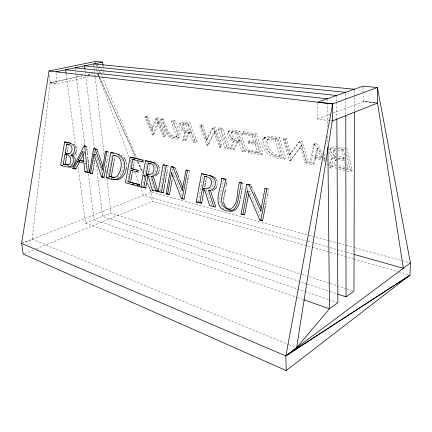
<?xml version="1.0" encoding="UTF-8"?>
<svg xmlns="http://www.w3.org/2000/svg" width="432" height="432" viewBox="0 0 432 432"><rect width="100%" height="100%" fill="white"/><g stroke="black" fill="none" stroke-linecap="round" stroke-linejoin="round"><path stroke-width="0.32" stroke-dasharray="2.16 1.62" d="M354.429 111.019L354.461 97.092M354.467 96.433L354.483 89.888M329.697 120.652L317.493 119.054L317.747 103.432M223.592 201.161L223.684 199.881M76.367 151.006L76.54 148.619M329.049 240.683L151.373 192.202L22.702 242.989L32.114 239.242L50.112 82.755L49.34 74.282M160.51 119.686L161.622 119.869C164.797 125.766 165.985 137.948 175.019 137.759L176.045 136.858L176.299 135.162L171.094 121.424L172.498 120.204L175.1 120.625L180.29 134.357L180.095 136.512L177.493 138.969C166.833 140.594 163.345 127.127 160.51 119.686L161.908 118.487L163.021 118.67C166.18 124.556 167.357 136.75 176.391 136.539L177.417 135.632L177.671 133.936L172.498 120.204M216.961 185.884L217.339 183.33L217.08 181.478M67.765 149.456L68.548 145.006M92.729 165.127L92.95 163.885M93.393 161.406L93.614 160.169M93.722 159.548L94.052 157.691M94.824 153.344L95.045 152.107M95.531 156.168L95.85 154.37L97.178 158.128M105.813 160.747L106.029 159.548M105.592 168.853L105.808 167.648M106.024 166.45L106.564 163.447M107.098 160.439L108.497 152.62M108.319 177.104L108.556 175.802M108.67 175.149L110.192 166.671M110.425 165.37L112.531 153.608M114.237 159.943L114.82 156.719M127.499 182.309L131.998 157.437M133.877 163.701L134.352 161.082M142.717 187.121L147.35 161.676M148.975 170.057L150.088 163.976M160.223 191.203L165.013 165.089M167.135 171.596L167.962 167.108M172.179 171.461L172.773 168.237M172.211 179.534L172.433 178.346M187.288 182.077L187.526 180.819M188.222 177.039L189.394 170.743M198.288 201.528L203.186 175.273M206.015 179.869L206.388 177.898M223.565 178.659C223.306 187.985 216.135 199.141 222.496 207.716M223.819 197.959L224.051 196.727M225.207 190.593L226.368 184.448M226.6 183.217L227.297 179.528M242.287 187.72L243.022 183.848M247.541 190.069L248.368 185.711M248.935 192.494L249.323 191.214L260.393 217.096M266.031 202.829L267.284 196.301M267.786 193.687L268.537 189.767M321.743 157.934L315.857 156.886L314.437 163.183L313.076 164.689L309.404 164.003L313.729 144.358L315.128 142.852L316.057 142.997L322.844 152.68M309.404 164.003L310.765 162.508L315.128 142.852M313.076 164.689L314.485 158.398L315.857 156.886M320.873 158.252L314.788 157.167L316.516 149.504L317.903 147.992L322.38 154.364M314.788 157.167L316.165 155.66L317.903 147.992M184.799 132.532L182.531 140.238L185.566 140.805L187.736 133.304L189.119 132.052L191.003 132.381L194.287 140.924L196.976 141.421L189.956 123.034C186.343 122.618 180.857 120.285 178.799 124.832C178.589 128.428 181.753 131.209 184.799 132.532L186.187 131.285C183.141 129.973 179.977 127.192 180.203 123.595L180.76 122.645M185.566 140.805L186.932 139.563L189.119 132.052M182.531 140.238L183.902 138.996L186.187 131.285M336.447 159.106C333.958 160.688 334.233 164.117 336.253 165.942M336.253 159.343L335.977 160.931L336.452 162.767M153.004 135.081L157.383 122.688L158.771 121.495L164.565 135.416L165.672 135.621L158.431 117.925L157.037 117.698L155.639 118.886L151.47 130.14L145.989 117.304L144.925 117.131L152.447 134.973L153.004 135.081L154.359 133.898L158.771 121.495M151.378 130.124L152.842 128.963L157.037 117.698M233.458 141.102L230.213 149.17L233.653 149.812L236.774 141.961L238.162 140.616L240.305 140.989L243.383 150.017L246.445 150.584L239.863 131.123C235.769 130.761 229.694 127.937 227.173 132.91C226.633 136.782 230.218 139.757 233.458 141.102L234.846 139.763C231.611 138.424 228.026 135.443 228.582 131.576L229.3 130.588M233.653 149.812L235.03 148.473L238.162 140.616M230.213 149.17L231.59 147.836L234.846 139.763M89.143 76.637L56.965 83.835L50.047 82.901L82.847 75.627M336.598 148.646C331.571 149.65 332.527 156.373 336.89 157.707M334.757 149.591C333.731 151.486 335.07 153.743 336.512 155.029M207.538 145.325L213.943 132.251L215.347 130.945L220.817 145.838L222.107 146.075L215.298 127.143L213.667 126.878L212.258 128.18L206.221 140.06L200.999 126.333L199.762 126.128L206.896 145.206L207.538 145.325L208.91 144.034L215.347 130.945M83.56 153.765L84.391 152.129M206.221 140.06L207.603 138.769L213.667 126.878M346.988 171.045L350.887 171.774L352.231 170.186L346.993 148.484C341.437 148.171 332.284 143.613 329.038 150.768L329.222 152.847L330.35 155.039L334.606 158.296L331.511 159.03L330.615 160.223C329.886 163.976 333.218 167.092 336.35 168.512M331.371 147.749L330.421 149.229L330.604 151.303L331.733 153.495L335.961 156.681L334.606 158.296M286.189 138.629L284.78 140.081L289.262 155.104L290.644 153.646L286.189 138.629L284.656 138.38L283.252 139.828L289.516 160.726L290.304 160.871L301.666 145.368L306.412 161.698L305.051 163.188L300.391 146.869L301.784 145.384M290.304 160.871L301.666 145.368M263.223 138.866C259.551 143.618 263.774 150.017 267.489 153.398C272.041 157.604 278.456 158.306 284.278 159.295L285.649 157.853L279.504 137.549C274.46 137.344 267.106 133.661 263.299 138.915L265.912 136.62L263.223 138.866C267.651 135.853 273.348 138.802 278.095 138.98L279.504 137.549M264.627 137.462C260.95 142.204 265.145 148.608 268.866 151.988C273.418 156.19 279.833 156.875 285.649 157.853M289.262 155.104L298.728 142.366L300.127 140.891L302.146 141.215L308.011 161.995L306.65 163.485L305.051 163.188M289.397 155.131L300.127 140.891M335.977 156.746L332.878 157.486L331.981 158.679C331.301 161.838 333.758 164.657 336.29 166.196M346.572 169.484L347.922 167.908L346.837 163.48M182.228 124.907C180.322 128.833 185.576 132.705 189.259 132.716L190.647 131.463L187.688 123.757L184.075 123.428L182.228 124.907L183.238 124.567L186.284 125.005L187.688 123.757M183.632 123.665C181.71 127.586 186.964 131.463 190.647 131.463M337.927 158.112L344.045 159.257L344.957 158.204M345.319 164.419L344.374 160.591L345.06 159.802M334.886 160.893L336.155 159.91M332.564 166.541L330.68 166.196L329.324 167.735L331.209 168.086L332.564 166.541L328.838 161.228M344.045 159.257L341.977 150.876L343.364 149.31L338.483 148.581M331.511 159.03L332.878 157.486M322.753 159.883L323.946 160.099L325.312 158.566L326.322 160.002M323.611 157.853L324.297 157.091L316.165 155.66M313.729 144.358L314.658 144.509L316.057 142.997M289.516 160.726L290.882 159.268L291.676 159.413M298.728 142.366L300.748 142.7L302.146 141.215M276.561 138.515L275.152 139.946L269.147 139.293A10.049 6.118 43.8 0 0 267.327 139.973A9.369 5.708 43.8 0 0 265.912 141.858L265.75 142.49A10.692 6.512 43.7 0 0 265.734 144.731L266.933 148.484L269.158 151.907A8.996 5.465 43.7 0 0 270.518 153.301A9.067 5.508 43.7 0 0 272.781 154.969L276.075 156.362L280.46 157.21L281.831 155.774L276.561 138.515L270.551 137.873A10.033 6.134 43.7 0 0 268.731 138.559A9.347 5.719 43.8 0 0 267.311 140.449L267.149 141.08A10.67 6.529 43.7 0 0 267.127 143.321L268.321 147.074L270.54 150.493A8.98 5.476 43.7 0 0 272.624 152.496A9.05 5.519 43.7 0 0 274.158 153.549L277.452 154.931L281.831 155.774M261.527 155.034L262.904 153.635L256.5 133.817L243.329 131.684L241.915 133.045L242.347 134.33L252.288 135.977L253.697 134.595L256.019 141.723L254.626 143.111L247.973 141.95L248.4 143.219L255.047 144.391L256.441 143.003L259.308 151.794L257.931 153.182L248.081 151.351L248.497 152.593L261.527 155.034L255.085 135.205L241.915 133.045M266.863 140.341L268.267 138.931M177.493 138.969L178.724 137.743L178.913 135.589L178.092 132.932L173.696 121.851L171.094 121.424M248.081 151.351L249.458 149.98L259.308 151.794M248.497 152.593L249.874 151.222L262.904 153.635M236.774 141.961L238.912 142.339L242.006 151.378L245.068 151.951L246.445 150.584M248.4 143.219L249.793 141.847L256.441 143.003M242.006 151.378L243.383 150.017M247.973 141.95L249.372 140.578L256.019 141.723M255.085 135.205L256.5 133.817M231.12 133.04L232.524 131.701A5.135 3.013 46.2 0 1 233.717 131.355L237.195 131.852L239.971 140.011L238.577 141.367L235.305 140.638L232.643 139.012A4.649 2.716 46.2 0 1 231.601 137.873C230.65 136.561 229.662 134.336 231.12 133.04A5.146 3.008 46.2 0 1 232.308 132.694L235.786 133.202L237.195 131.852M238.912 142.339L240.305 140.989M242.347 134.33L243.761 132.97L253.697 134.595M228.004 148.754L229.381 147.425L222.637 128.331L219.677 127.85L218.268 129.163L225.077 148.208L228.004 148.754L221.227 129.649L218.268 129.163M71.545 164.041L70.335 164.943M225.077 148.208L226.449 146.88L229.381 147.425M232.524 131.701C231.071 132.997 232.049 135.221 232.999 136.534A4.644 2.722 46.2 0 0 234.036 137.668L236.704 139.293L239.971 140.011M227.891 131.917L230.44 131.274L238.453 132.478L239.863 131.123M213.943 132.251L219.44 147.15L220.736 147.393L222.107 146.075M219.44 147.15L220.817 145.838M206.896 145.206L208.267 143.915L208.91 144.034M221.227 129.649L222.637 128.331M214.045 132.268L215.449 130.961M206.113 140.038L207.603 138.769M212.258 128.18L213.883 128.444L215.298 127.143M187.736 133.304L189.616 133.639L192.915 142.182L195.604 142.684L196.976 141.421M192.915 142.182L194.287 140.924M199.762 126.128L201.172 124.853L202.408 125.053L207.495 138.753M200.999 126.333L202.408 125.053M189.616 133.639L191.003 132.381M333.369 151.141L334.719 150.309L336.398 150.115M179.356 123.881L181.521 123.244L188.546 124.286L189.956 123.034M176.045 136.858L177.417 135.632M157.383 122.688L163.199 136.615L164.565 135.416M163.199 136.615L164.311 136.825L165.672 135.621M173.696 121.851L175.1 120.625M152.447 134.973L153.808 133.796L154.359 133.898M161.622 119.869L163.021 118.67M157.469 122.699L158.857 121.511M155.639 118.886L157.032 119.119L158.431 117.925M144.925 117.131L146.318 115.96L147.382 116.132L152.842 128.963M145.989 117.304L147.382 116.132M329.983 149.294C334.687 146.826 340.119 149.78 345.006 149.963M24.494 253.562L33.847 249.755M36.337 248.74L152.258 201.496L311.58 247.034M78.197 167.087L85.428 223.22L110.905 213.008L301.369 274.217M317.493 119.054L330.026 114.269M333.11 113.092L363.193 101.606L377.347 103.156L363.188 101.191L363.074 94.009M152.383 174.712L154.019 173.767A5.227 3.64 -82.8 0 0 154.975 172.552L155.898 169.15L155.38 166.153M116.872 177.449L117.542 177.217A9.261 6.129 -83 0 0 119.399 175.937A9.191 6.086 -83 0 0 120.506 174.609L122.272 170.807L123.131 166.072A10.881 7.193 -82.9 0 0 123.012 162.929L122.845 161.978A9.553 6.323 -82.8 0 0 121.549 158.76A10.244 6.777 -82.9 0 0 119.983 157.054L118.703 156.341M209.309 188.93L211.205 187.942A5.648 4.255 -83.4 0 0 212.306 186.64C213.656 184.302 213.797 181.116 212.182 178.875A6.248 4.709 -83.4 0 0 211.113 177.887M93.652 75.627L98.696 74.504M50.047 82.901L82.825 75.67M88.074 74.515L92.659 73.499L88.085 74.488M178.864 137.743C168.205 139.396 164.722 125.928 161.908 118.487M208.213 189.097L208.769 189.043M338.569 158.123L345.74 159.019M337.835 159.635L344.374 160.591M205.691 190.355L206.647 190.453L211.556 205.799M376.196 102.611L363.188 101.191L363.193 101.606M98.528 72.63L101.093 72.911M248.254 191.079L249.323 191.214M149.126 176.051L150.088 176.164L153.981 189.589M84.613 163.188L85.887 163.35L84.823 163.075M172.703 172.903L173.529 173.021L181.705 194.47M330.34 120.733L332.267 120.987M50.112 82.755L56.948 83.684M94.981 154.262L95.936 154.391M82.755 151.313L84.029 151.492M337.873 150.217L341.977 150.876M283.252 139.828L284.78 140.081M344.785 157.572L338.261 156.152M323.525 158.252L325.312 158.566M314.485 158.398L321.559 159.667M344.758 167.324L341.383 166.547L338.456 165.1M346.864 167.713L347.922 167.908M183.902 138.996L186.932 139.563M231.59 147.836L235.03 148.473M306.412 161.698L308.011 161.995M310.765 162.508L314.437 163.183M352.231 170.186L338.661 167.411M344.455 169.09L340.756 168.334L338.132 167.297M345.049 170.678L337.311 168.971M149.024 175.894L150.088 176.164M84.785 161.449L85.698 161.687M329.697 240.856L338.159 243.167M338.812 243.346L354.429 247.606M355.082 247.784L410.4 262.877M307.244 241.277L143.586 195.367L140.735 187.801M307.892 241.461L329.324 247.471M329.972 247.655L346.21 252.207M346.858 252.391L353.354 254.216M312.228 247.217L336.836 254.254M337.484 254.437L353.03 258.881M353.678 259.07L397.715 271.658M398.363 271.841L408.726 274.801M302.011 274.428L306.499 275.87M309.064 276.691L329.584 283.289M330.226 283.495L346.259 288.646M346.901 288.851L352.669 290.709M306.952 283.91L102.595 216.34L96.336 164.225M307.589 284.121L329.373 291.325M330.01 291.535L337.057 293.868M328.298 299.452L94.1 219.742L88.366 173.642M328.936 299.673L337.23 302.497M85.428 223.22L297.059 297.405M297.691 297.626L303.415 299.635M32.114 239.242L288.484 344.52M289.105 344.774L296.59 347.852M155.925 163.339L158.161 165.267M222.858 208.267L223.862 208.942M98.712 65.599L99.5 66.647M101.066 68.737L101.855 69.784M103.421 71.874L104.296 73.262M323.946 160.099L325.291 162.011M326.635 163.922L327.31 164.873M326.657 160.477L327.326 161.433M329.341 164.29L330.68 166.196M314.658 144.509L322.213 155.277M323.719 157.421L325.22 159.559M328.223 163.831L331.209 168.086M316.516 149.504L321.964 157.253M323.968 154.283L325.096 155.893M231.52 137.819L232.465 139.617M97.529 73.105L98.636 75.557M99.749 78.014L135.556 157.21M137.495 161.503L142.495 172.557M143.602 175.009L144.715 177.466M98.275 74.617L98.825 75.843M99.101 76.453L135.61 157.291M137.549 161.579L142.522 172.606M143.629 175.052L144.736 177.503M252.731 189.248L254.092 192.31M95.575 61.42L96.104 62.656M97.162 65.135L97.691 66.377M97.956 66.998L99.014 69.476M99.279 70.097L101.92 76.291M102.184 76.912L136.566 157.491M138.418 161.827L142.646 171.747M143.969 174.847L144.763 176.704M147.409 182.903L151.373 192.202L152.258 201.496M146.318 115.96L153.808 133.796M157.032 119.119L164.311 136.825M186.284 125.005L189.259 132.716M188.546 124.286L195.604 142.684M97.961 74.38L98.912 76.901M99.149 77.533L129.092 156.929M130.28 160.078L131.231 162.599M134.795 172.049L139.072 183.395M201.172 124.853L208.267 143.915M213.883 128.444L220.736 147.393M219.677 127.85L226.449 146.88M235.786 133.202L238.577 141.367M238.453 132.478L245.068 151.951M243.329 131.684L243.761 132.97M249.458 149.98L249.874 151.222M249.372 140.578L249.793 141.847M97.389 158.749L101.995 172.622M252.288 135.977L254.626 143.111M255.047 144.391L257.931 153.182M275.152 139.946L280.46 157.21M278.095 138.98L284.278 159.295M284.656 138.38L290.882 159.268M300.748 142.7L306.65 163.485M97.249 72.49L96.979 70.902M343.364 149.31L345.125 156.492M346.648 154.348L350.887 171.774M103.145 65.923L104.209 72.922M95.666 62.051L95.947 63.947M96.044 64.579L96.887 70.27M66.166 73.71L75.443 145.703M75.53 146.372L76.129 151.049M76.475 153.722L76.993 157.734M75.2 67.802L84.877 145.579M88.036 170.969L88.285 172.973M84.991 69.692L85.142 70.972M85.217 71.609L94.414 148.187M94.732 150.86L95.213 154.867M93.647 63.963L94.964 75.335M95.197 77.339L104.171 154.867M106.029 170.905L106.342 173.578M106.958 178.924L110.905 213.008M86.67 146.939L86.854 148.716M87.097 151.092L87.286 152.874M87.901 158.836L88.09 160.628M84.731 152.21L84.926 154.1M56.014 73.132L56.965 83.835M126.43 164.371L126.5 166.336M362.966 86.832L363.064 93.361M327.402 98.793L327.677 126.673M327.769 136.118L327.834 142.862M336.722 95.504L336.755 101.569M336.76 102.244L336.847 118.406M345.746 93.647L345.773 114.323M154.024 164.495A5.778 4.023 -82.8 0 1 154.931 165.386M151.373 192.202L147.49 183.605L151.373 192.202"/><path stroke-width="0.65" d="M354.424 112.369L353.954 291.119L346.027 296.833L337.7 294.079M286.184 370.58L285.854 355.919L296.59 347.852L332.267 120.987L332.645 103.923L377.384 87.512L410.4 262.877L410.022 275.173L286.184 370.58L23.252 254.07L21.6 243.437L49.037 71.021L95.575 61.42L102.568 62.111L103.048 65.291M223.727 199.238L223.819 197.959M126.376 167.438L125.717 171.013M159.052 171.185L159.224 170.003M64.67 141.993L60.61 165.137C64.433 166.509 71.021 169.123 72.835 163.523C73.807 160.753 73.742 156.929 70.929 155.266C73.597 154.138 74.79 151.146 74.633 148.349C74.293 143.316 68.499 142.711 64.67 141.993L66.571 142.274M64.94 154.445C69.158 154.267 72.106 158.409 70.411 162.292A3.742 2.3 -82.9 0 1 69.082 164.344L66.782 164.943L63.25 164.079L64.94 154.445L66.847 154.694M66.76 144.094C74.914 143.429 73.024 157.761 65.194 153.009L66.76 144.094L68.661 144.374M68.693 165.17L65.156 164.306L65.896 160.099M65.999 159.5L66.739 155.299M67.43 151.357L67.657 150.088M76.172 151.556L75.589 153.198L72.835 155.52L74.844 157.766L75.303 159.629L74.747 163.755L72.652 166.574L71.323 167.179L68.753 167.054M95.596 149.002L93.685 148.727L89.381 172.957L92.448 173.486L93.512 167.519M90.531 173.27L93.938 154.111L94.505 154.197M93.722 166.325L93.938 165.127M94.149 163.933L94.36 162.74M94.576 161.546L94.786 160.348M107.428 151.745L105.511 151.47L102.287 169.511L95.132 149.062L93.685 148.727M105.592 168.853L104.09 177.255L102.168 177.044L106.688 151.74L105.511 151.47M105.808 167.648L106.024 166.45M106.666 162.842L106.882 161.644M110.732 152.68C121.403 152.869 127.267 161.168 123.633 171.423C121.295 180.166 113.503 181.084 106.277 177.552L110.732 152.68L113.546 153.166M109.312 176.461L113.13 155.164L116.78 156.071L118.066 156.784A10.271 6.777 -82.9 0 1 119.632 158.495A9.58 6.323 -82.8 0 1 120.922 161.725L121.09 162.675A10.908 7.193 -82.9 0 1 121.208 165.829L120.344 170.581L118.579 174.393A9.218 6.086 -83 0 1 116.878 176.245A9.288 6.129 -83 0 1 115.614 177.001L112.898 177.379L109.312 176.461L114.826 177.59M111.235 176.672L112.504 169.598M112.622 168.955L113.778 162.518M114.01 161.233L114.237 159.943M131.998 157.437L130.075 157.167L125.453 182.763L137.479 186.03L139.412 186.224L139.714 184.55L128.623 181.883L130.707 170.365L138.758 172.136M139.061 170.462L131.004 168.701L132.667 159.505L134.59 159.77M130.55 182.088L131.938 174.431M132.165 173.151L132.397 171.877M133.051 168.286L133.283 166.973M133.52 165.667L133.758 164.354M136.831 171.904L137.138 170.23M137.479 186.03L137.786 184.351L128.623 181.883M143.829 161.935L141.907 161.671L142.214 159.986L130.075 157.167M147.96 175.624L145.719 187.936L140.783 186.932L145.546 160.758L147.469 161.023M143.786 187.747L146.038 175.397L146.999 175.511M148.279 163.107L151.751 164.025A5.794 4.028 -82.8 0 1 153.014 165.132C154.402 167.254 154.213 170.132 153.052 172.314A5.238 3.64 -82.8 0 1 152.096 173.534L149.521 174.658L146.275 174.08L148.279 163.107L150.196 163.366M148.424 173.092L148.203 174.307L146.275 174.08M148.646 171.877L148.867 170.662M164.786 184.388L163.258 192.694L158.177 191.657L163.096 164.83L165.013 165.089M161.336 192.515L166.282 165.569L168.194 165.829M165.019 183.114L165.726 179.275M165.845 178.637L166.077 177.358M166.315 176.078L166.547 174.798M166.784 173.518L167.017 172.233M170.462 189.043L169.479 194.384L166.109 193.811L171.099 166.687L173.011 166.946M167.551 194.206L171.504 172.751L171.855 172.811M170.57 188.449L171.337 184.291M171.445 183.697L172.103 180.128M172.762 176.564L172.978 175.37M171.099 166.687L172.919 167.108L182.245 190.382L185.992 170.143L187.904 170.397M171.504 172.751L181.445 198.671L182.223 198.882L187.483 170.489L189.394 170.743M182.223 198.882L184.145 199.049L186.359 187.11M186.592 185.852L186.824 184.594M187.056 183.335L187.288 182.077M187.639 180.193L188.109 177.671M203.213 194.886L201.674 203.116L196.252 202.003L201.523 173.745L202.473 173.869M199.762 202.959L202.252 189.626L203.207 189.724M204.73 176.342L208.796 177.412A6.269 4.709 -83.4 0 1 210.281 178.637C211.901 180.889 211.756 184.081 210.406 186.43A5.67 4.261 -83.4 0 1 209.304 187.731L206.312 188.897L202.516 188.195L204.73 176.342L205.367 176.423M285.854 355.919L332.645 103.923L317.768 102.13L362.956 86.179L377.384 87.512L377.509 102.751L403.364 268.245L286.897 355.018L410.022 275.173L285.854 355.919L21.6 243.437M203.445 193.622L204.158 189.826M204.79 186.435L205.405 183.152M205.648 181.84L205.897 180.527M223.565 178.659L221.675 178.421C221.346 187.952 214.013 199.481 220.963 208.121C224.57 211.356 230.391 212.285 234.29 209.029L236.655 205.497L237.827 201.128L241.272 182.968L243.146 183.2M226.352 179.41L225.407 179.291C225.542 188.131 215.816 203.494 227.102 209.126L230.164 209.196C239.609 204.503 236.066 190.782 239.555 182.569L241.429 182.801M224.17 196.117L224.397 194.886M224.629 193.66L225.207 190.593M226.368 184.448L226.6 183.217M239.706 201.296L239.954 200M240.203 198.704L240.446 197.402M240.57 196.754L240.813 195.464M241.061 194.173L241.304 192.883M241.429 192.24L241.672 190.949M241.92 189.659L242.163 188.368M246.062 207.581L244.69 214.785L241.045 214.18L246.737 184.237L247.671 184.351M242.811 214.661L247.315 190.976L247.919 191.057M246.186 206.928L248.562 194.465M246.737 184.237L248.962 184.756L260.696 210.865L264.983 188.471L265.912 188.579M247.315 190.976L259.843 220.05L260.793 220.309L266.814 188.897L268.661 189.113M260.793 220.309L262.656 220.423L265.405 206.091M265.658 204.784L265.907 203.483M267.408 195.647L267.662 194.341M239.544 201.922L238.54 205.654L236.18 209.174L232.886 211.005L229.376 211.221M125.561 171.65C124.33 176.051 120.323 180.517 115.371 179.636M377.509 102.751L377.347 103.156L332.267 120.987M158.733 172.287L158.036 173.821L155.601 175.91M216.697 186.435L215.897 188.082L214.709 189.275M79.315 162.167L75.848 168.982L72.722 168.431L84.078 145.924L85.984 146.205M73.937 168.761L77.636 161.471L79.547 161.708M78.338 160.051L82.755 151.313L83.786 161.444L78.338 160.051L81.151 160.52M80.249 160.294L82.177 156.492M82.453 155.947L83.279 154.31M296.978 347.447L296.59 347.852L329.47 308.767L337.867 302.713L336.852 119.075M410.4 262.877L403.364 268.245L354.002 254.394M212.463 190.609L214.315 189.67M151.481 176.359L153.403 176.585L157.761 191.203L155.833 191.02L151.481 176.359C155.957 175.997 158.209 170.878 157.118 166.892C155.693 161.903 149.629 161.843 145.546 160.758M55.895 71.815L102.568 62.111M212.452 196.857L215.768 206.939L213.867 206.793L208.618 190.782C213.57 190.62 216.497 185.096 215.104 180.635C213.203 175.003 206.226 175.084 201.523 173.745M230.218 209.299L228.998 209.272L226.249 207.781L224.419 205.254L223.544 201.803M259.843 220.05L262.656 220.423M241.045 214.18L241.99 214.245M260.534 210.821L261.236 210.875M260.696 210.865L261.16 210.897M196.252 202.003L198.169 202.165M181.445 198.671L182.731 198.779M166.109 193.811L168.032 193.99M158.177 191.657L159.462 191.776M93.647 63.963L354.483 89.23M146.038 175.397L148.165 175.937L152.237 190.042L153.203 190.134M140.783 186.932L141.75 187.024M182.245 190.382L182.725 190.431M345.746 92.318L84.526 65.858L84.91 69.055M137.786 184.351L139.714 184.55M208.618 190.782L210.519 190.982M75.2 67.802L336.722 95.504M106.277 177.552L107.563 177.687M202.516 188.195L204.935 188.53M93.938 154.111L101.552 176.877L104.09 177.255M327.402 98.793L65.659 69.784L66.08 73.057M77.636 161.471L83.97 163.112L84.845 171.725L86.762 171.941M84.845 171.725L89.338 172.638L88.463 164.219M90.018 173.027L92.448 173.486M49.037 71.021L332.645 103.923M72.722 168.431L74.002 168.577M61.565 165.251L62.516 165.364M63.25 164.079L65.156 164.306M102.184 169.484L102.767 169.565M131.344 170.44L132.629 170.597M248.962 184.756L250.83 184.982M131.004 168.701L134.962 169.447M205.999 176.504L206.631 176.585M70.929 155.266L72.846 155.455M172.919 167.108L174.83 167.368M65.194 153.009L67.095 153.263M142.214 159.986L144.131 160.25M114.091 155.299L115.047 155.434M106.688 151.74L108.605 152.015M95.132 149.062L97.049 149.337L96.32 149.17M84.078 145.924L86.605 146.345M67.986 142.603L68.931 142.825M69.881 143.041L70.832 143.262M132.565 157.572L135.994 158.366M136.571 158.501L137.727 158.765M138.883 159.035L140.038 159.305M147.992 161.147L149.045 161.39M149.575 161.514L155.434 163.042M203.423 173.993L206.507 174.706M209.617 175.43L213.894 177.001M224.181 178.805L225.423 179.091M248.605 184.464L249.718 184.723M163.096 164.83L166.282 165.569M185.992 170.143L187.483 170.489M221.675 178.421L225.407 179.291M239.555 182.569L241.272 182.968M264.983 188.471L266.814 188.897M132.667 159.505L141.907 161.671M67.851 153.452L68.602 153.641M202.252 189.626L204.741 190.253L209.65 205.648L213.867 206.793M81.599 160.639L82.507 160.871M82.96 160.985L83.873 161.217M118.076 154.213L119.297 154.543M74.633 168.653L75.848 168.982M88.047 172.287L89.338 172.638M108.205 177.757L109.204 178.027M111.213 178.573L112.223 178.848M113.233 179.123L114.248 179.399M131.917 184.194L134.206 184.815M137.09 185.598L139.412 186.224M144.715 187.661L145.719 187.936M155.963 190.712L157.761 191.203M162.205 192.407L163.258 192.694M168.755 194.184L169.479 194.384M200.502 202.797L201.674 203.116M243.81 214.547L244.69 214.785M152.237 190.042L155.833 191.02M183.757 198.941L184.145 199.049M101.552 176.877L102.168 177.044M304.047 299.857L329.47 308.767L327.872 146.907M121.43 155.412L122.337 155.957M73.71 144.137L74.547 144.769M214.472 177.336L215.951 178.805M123.871 157.297L125.015 159.003M216.475 179.836L216.994 180.862M158.161 165.267L158.819 166.676M251.37 186.197L252.185 188.028M254.092 192.31L256.322 197.316M256.559 197.856L261.176 208.219M175.046 167.913L175.694 169.544M176.342 171.18L178.956 177.763M179.615 179.415L180.711 182.18M180.932 182.731L182.925 187.747M125.242 159.565L125.912 161.26M97.238 149.899L98.21 152.696M98.599 153.819L99.182 155.504M99.376 156.065L100.354 158.884M100.548 159.451L102.913 166.277M210.713 191.57L212.258 196.268M75.989 146.561L76.264 147.593M126.16 162.486L126.409 163.712M159.041 167.146L159.176 168.28M86.913 149.31L87.037 150.498M87.345 153.468L87.469 154.661M87.718 157.043L87.842 158.236M88.09 160.628L88.339 163.021M84.699 146.065L87.415 172.427M345.778 115.668L346.027 296.833"/></g></svg>
